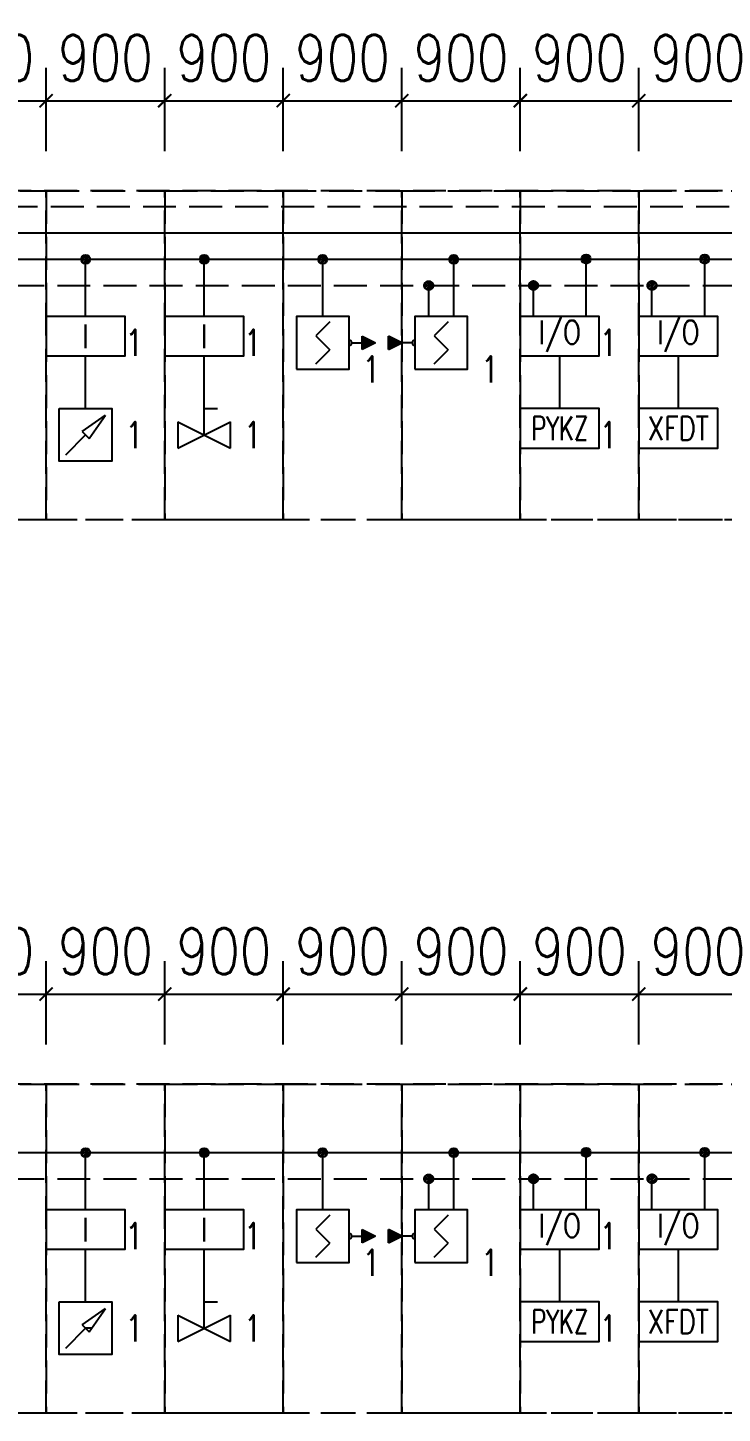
# Model space of a CAD drawing. Header units: millimetres. Extents: x -2817 to 99833, y 5022 to 48346.
# Drawn here: x 33825 to 39099, y 27990 to 38513 of the extents above; entities that cross this region are included whole.
import ezdxf

# ---------------------------------------------------------------- set-up
doc = ezdxf.new("R2010")
doc.units = ezdxf.units.MM
doc.header["$LTSCALE"] = 1000
doc.header["$PDMODE"] = 1
doc.header["$PDSIZE"] = 1
doc.linetypes.add('DASH', pattern=[0.35, 0.25, -0.1])
doc.layers.add('E-ANNO-TEXT', color=6, linetype='Continuous')
doc.layers.add('E-EQUIP', color=4, linetype='Continuous')
doc.styles.add('E-TEXT', font='romans.shx', dxfattribs={"width": 0.8, "bigfont": 'hztxt.shx'})
doc.styles.get("Standard").update_dxf_attribs({"font": 'tjromans.shx', "width": 0.8, "bigfont": 'tj-hztxt.shx'})
doc.dimstyles.get("Standard").update_dxf_attribs({"dimscale": 100, "dimtxt": 3.5, "dimasz": 1, "dimexe": 2.5, "dimexo": 3, "dimgap": 1.5, "dimtad": 1, "dimdec": 0, "dimzin": 0, "dimdsep": 46, "dimtxsty": 'Standard', "dimblk": 'ARCHTICK', "dimcen": 0.09, "dimadec": 0, "dimazin": 0, "dimtfac": 1, "dimtdec": 0, "dimtix": 1, "dimtmove": 2, "dimatfit": 3, "dimfxl": 0, "dimtolj": 1, "dimtzin": 0, "dimarcsym": 0})

# ---------------------------------------------------------------- blocks, each defined once
blk = doc.blocks.new('FA-输入模块')
blk.add_lwpolyline([(-3, 0), (3, 0), (3, 3), (-3, 3)], close=True)
at = {"color": 6, "insert": (0, 1.5), "char_height": 1.8, "width": 6, "attachment_point": 5, "line_spacing_factor": 0.6, "style": 'E-TEXT'}
blk.add_mtext('{\\W0.7;I}', dxfattribs=at)
blk = doc.blocks.new('FA-17-水流指示器')
h = blk.add_hatch()
h.set_pattern_fill('ANGLE', color=6)
h.set_pattern_definition([(0, (0, 0), (0, 6.985), [5.08, -1.905]), (90, (0, 0), (-6.985, 4e-16), [5.08, -1.905])])
h.paths.add_polyline_path([(1.5, 1.5), (-0.26, 0.26), (0.26, -0.26)])
at = {"color": 6}
for p, q in [((-0.26, 0.26), (1.5, 1.5)), ((0.26, -0.26), (1.5, 1.5)), ((-0.26, 0.26), (0.26, -0.26)), ((-1.5, -1.5), (0, 0))]:
    blk.add_line(p, q, dxfattribs=at)
blk.add_lwpolyline([(-2, 2), (2, 2), (2, -2), (-2, -2)], close=True)
for p in [(0, 2), (-2, 0), (2, 0), (0, -2)]:
    blk.add_point(p)
blk = doc.blocks.new('FA-18-信号阀')
for p, q in [((0, 0), (0, 2)), ((0, 2), (1, 2)), ((-2, -1), (2, 1)), ((-2, 1), (2, -1)), ((-2, 1), (-2, -1)), ((2, -1), (2, 1))]:
    blk.add_line(p, q)
for p in [(0, 2), (-2, 0), (2, 0)]:
    blk.add_point(p)
blk = doc.blocks.new('FA-输入输出模块')
blk.add_lwpolyline([(-3, 0), (3, 0), (3, 3), (-3, 3)], close=True)
at = {"color": 6, "insert": (0, 1.5), "char_height": 1.8, "width": 6, "attachment_point": 5, "line_spacing_factor": 0.6, "style": 'E-TEXT'}
blk.add_mtext('I/O', dxfattribs=at)
blk = doc.blocks.new('FA-21-电动排烟窗控制箱')
blk.add_lwpolyline([(-3, 0), (3, 0), (3, 3), (-3, 3)], close=True)
for p in [(0, 3), (-3, 1.5), (3, 1.5), (0, 0)]:
    blk.add_point(p)
at = {"color": 6, "insert": (0, 1.5), "char_height": 1.8, "width": 6, "attachment_point": 5, "style": 'E-TEXT'}
blk.add_mtext('\\W0.7000;PYKZ', dxfattribs=at)
blk = doc.blocks.new('FA-22-消防电梯控制箱')
blk.add_lwpolyline([(-3, 0), (3, 0), (3, 3), (-3, 3)], close=True)
for p in [(0, 3), (-3, 1.5), (3, 1.5), (0, 0)]:
    blk.add_point(p)
at = {"color": 6, "insert": (0, 1.5), "char_height": 1.8, "width": 6, "attachment_point": 5, "line_spacing_factor": 0.6, "style": 'E-TEXT'}
blk.add_mtext('XFDT', dxfattribs=at)
blk = doc.blocks.new('FA-19-智能线型红外光束感烟探测器（发射端）')
blk.add_hatch(color=256).paths.add_polyline_path([(3, 2.5), (4, 2), (3, 1.5)])
at = {"color": 6}
for p, q in [((0.53, 3.59), (-0.53, 2.53)), ((-0.53, 2.53), (0.53, 1.47)), ((-0.53, 0.41), (0.53, 1.47))]:
    blk.add_line(p, q, dxfattribs=at)
for p, q in [((3, 1.5), (3, 2.5)), ((3, 2.5), (4, 2)), ((2.2, 2), (3, 2)), ((4, 2), (3, 1.5))]:
    blk.add_line(p, q)
blk.add_lwpolyline([(-2, 0), (2, 0), (2, 4), (-2, 4)], close=True)
blk.add_arc((2, 2), 0.2, 270, 90)
for p in [(0, 4), (-2, 2), (4, 2), (0, 0)]:
    blk.add_point(p)
blk = doc.blocks.new('FA-20-智能线型红外光束感烟探测器（接收端）')
blk.add_hatch(color=256).paths.add_polyline_path([(-4, 1.5), (-3, 2), (-4, 2.5)])
at = {"color": 6}
for p, q in [((0.53, 3.59), (-0.53, 2.53)), ((-0.53, 2.53), (0.53, 1.47)), ((-0.53, 0.41), (0.53, 1.47))]:
    blk.add_line(p, q, dxfattribs=at)
for p, q in [((-4, 1.5), (-4, 2.5)), ((-3, 2), (-4, 2.5)), ((-4, 1.5), (-3, 2)), ((-2.2, 2), (-3, 2))]:
    blk.add_line(p, q)
blk.add_lwpolyline([(-2, 0), (2, 0), (2, 4), (-2, 4)], close=True)
blk.add_arc((-2, 2), 0.2, 90, 270)
for p in [(0, 4), (0, 4), (-4, 2), (-2, 2), (2, 2), (2, 2), (0, 0), (0, 0)]:
    blk.add_point(p)
blk = doc.blocks.new('_ArchTick')
at = {"color": 0, "linetype": 'ByBlock', "const_width": 0.15}
blk.add_lwpolyline([(-0.5, -0.5), (0.5, 0.5)], dxfattribs=at)
blk = doc.blocks.new('*D102')
at = {"layer": 'Defpoints', "color": 0, "transparency": 16777216}
for p in [(33965, 31174), (33065, 30490), (33965, 30490)]:
    blk.add_point(p, dxfattribs=at)
at = {"layer": 'E-EQUIP', "color": 0, "linetype": 'Continuous', "lineweight": -2, "transparency": 16777216}
for p, q in [((33065, 30790), (33065, 31424)), ((33965, 30790), (33965, 31424)), ((33065, 31174), (33965, 31174))]:
    blk.add_line(p, q, dxfattribs=at)
at = {"layer": 'E-EQUIP', "color": 0, "lineweight": -2, "transparency": 16777216, "xscale": 100, "yscale": 100, "zscale": 100, "rotation": 180}
blk.add_blockref('_ArchTick', (33065, 31174), dxfattribs=at)
at = {"layer": 'E-EQUIP', "color": 0, "lineweight": -2, "transparency": 16777216, "xscale": 100, "yscale": 100, "zscale": 100}
blk.add_blockref('_ArchTick', (33965, 31174), dxfattribs=at)
at = {"layer": 'E-EQUIP', "transparency": 16777216, "insert": (33515, 31499), "char_height": 350, "attachment_point": 5}
blk.add_mtext('\\A1;900', dxfattribs=at)
blk = doc.blocks.new('*D103')
at = {"layer": 'Defpoints', "color": 0, "transparency": 16777216}
for p in [(34865, 31174), (33965, 30490), (34865, 30490)]:
    blk.add_point(p, dxfattribs=at)
at = {"layer": 'E-EQUIP', "color": 0, "linetype": 'Continuous', "lineweight": -2, "transparency": 16777216}
for p, q in [((33965, 30790), (33965, 31424)), ((34865, 30790), (34865, 31424)), ((33965, 31174), (34865, 31174))]:
    blk.add_line(p, q, dxfattribs=at)
at = {"layer": 'E-EQUIP', "color": 0, "lineweight": -2, "transparency": 16777216, "xscale": 100, "yscale": 100, "zscale": 100, "rotation": 180}
blk.add_blockref('_ArchTick', (33965, 31174), dxfattribs=at)
at = {"layer": 'E-EQUIP', "color": 0, "lineweight": -2, "transparency": 16777216, "xscale": 100, "yscale": 100, "zscale": 100}
blk.add_blockref('_ArchTick', (34865, 31174), dxfattribs=at)
at = {"layer": 'E-EQUIP', "transparency": 16777216, "insert": (34415, 31499), "char_height": 350, "attachment_point": 5}
blk.add_mtext('\\A1;900', dxfattribs=at)
blk = doc.blocks.new('*D104')
at = {"layer": 'Defpoints', "color": 0, "transparency": 16777216}
for p in [(35765, 31174), (34865, 30490), (35765, 30490)]:
    blk.add_point(p, dxfattribs=at)
at = {"layer": 'E-EQUIP', "color": 0, "linetype": 'Continuous', "lineweight": -2, "transparency": 16777216}
for p, q in [((34865, 30790), (34865, 31424)), ((35765, 30790), (35765, 31424)), ((34865, 31174), (35765, 31174))]:
    blk.add_line(p, q, dxfattribs=at)
at = {"layer": 'E-EQUIP', "color": 0, "lineweight": -2, "transparency": 16777216, "xscale": 100, "yscale": 100, "zscale": 100, "rotation": 180}
blk.add_blockref('_ArchTick', (34865, 31174), dxfattribs=at)
at = {"layer": 'E-EQUIP', "color": 0, "lineweight": -2, "transparency": 16777216, "xscale": 100, "yscale": 100, "zscale": 100}
blk.add_blockref('_ArchTick', (35765, 31174), dxfattribs=at)
at = {"layer": 'E-EQUIP', "transparency": 16777216, "insert": (35315, 31499), "char_height": 350, "attachment_point": 5}
blk.add_mtext('\\A1;900', dxfattribs=at)
blk = doc.blocks.new('*D105')
at = {"layer": 'Defpoints', "color": 0, "transparency": 16777216}
for p in [(36665, 31174), (35765, 30490), (36665, 30490)]:
    blk.add_point(p, dxfattribs=at)
at = {"layer": 'E-EQUIP', "color": 0, "linetype": 'Continuous', "lineweight": -2, "transparency": 16777216}
for p, q in [((35765, 30790), (35765, 31424)), ((36665, 30790), (36665, 31424)), ((35765, 31174), (36665, 31174))]:
    blk.add_line(p, q, dxfattribs=at)
at = {"layer": 'E-EQUIP', "color": 0, "lineweight": -2, "transparency": 16777216, "xscale": 100, "yscale": 100, "zscale": 100, "rotation": 180}
blk.add_blockref('_ArchTick', (35765, 31174), dxfattribs=at)
at = {"layer": 'E-EQUIP', "color": 0, "lineweight": -2, "transparency": 16777216, "xscale": 100, "yscale": 100, "zscale": 100}
blk.add_blockref('_ArchTick', (36665, 31174), dxfattribs=at)
at = {"layer": 'E-EQUIP', "transparency": 16777216, "insert": (36215, 31499), "char_height": 350, "attachment_point": 5}
blk.add_mtext('\\A1;900', dxfattribs=at)
blk = doc.blocks.new('*D106')
at = {"layer": 'Defpoints', "color": 0, "transparency": 16777216}
for p in [(37565, 31174), (36665, 30490), (37565, 30490)]:
    blk.add_point(p, dxfattribs=at)
at = {"layer": 'E-EQUIP', "color": 0, "linetype": 'Continuous', "lineweight": -2, "transparency": 16777216}
for p, q in [((36665, 30790), (36665, 31424)), ((37565, 30790), (37565, 31424)), ((36665, 31174), (37565, 31174))]:
    blk.add_line(p, q, dxfattribs=at)
at = {"layer": 'E-EQUIP', "color": 0, "lineweight": -2, "transparency": 16777216, "xscale": 100, "yscale": 100, "zscale": 100, "rotation": 180}
blk.add_blockref('_ArchTick', (36665, 31174), dxfattribs=at)
at = {"layer": 'E-EQUIP', "color": 0, "lineweight": -2, "transparency": 16777216, "xscale": 100, "yscale": 100, "zscale": 100}
blk.add_blockref('_ArchTick', (37565, 31174), dxfattribs=at)
at = {"layer": 'E-EQUIP', "transparency": 16777216, "insert": (37115, 31499), "char_height": 350, "attachment_point": 5}
blk.add_mtext('\\A1;900', dxfattribs=at)
blk = doc.blocks.new('*D66')
at = {"layer": 'Defpoints', "color": 0, "transparency": 16777216}
for p in [(-93210, 123118), (-94110, 122434), (-93210, 122434)]:
    blk.add_point(p, dxfattribs=at)
at = {"layer": 'E-EQUIP', "color": 0, "linetype": 'Continuous', "lineweight": -2, "transparency": 16777216}
for p, q in [((-94110, 122734), (-94110, 123368)), ((-93210, 122734), (-93210, 123368)), ((-94110, 123118), (-93210, 123118))]:
    blk.add_line(p, q, dxfattribs=at)
at = {"layer": 'E-EQUIP', "color": 0, "lineweight": -2, "transparency": 16777216, "xscale": 100, "yscale": 100, "zscale": 100, "rotation": 180}
blk.add_blockref('_ArchTick', (-94110, 123118), dxfattribs=at)
at = {"layer": 'E-EQUIP', "color": 0, "lineweight": -2, "transparency": 16777216, "xscale": 100, "yscale": 100, "zscale": 100}
blk.add_blockref('_ArchTick', (-93210, 123118), dxfattribs=at)
at = {"layer": 'E-EQUIP', "transparency": 16777216, "insert": (-93660, 123443), "char_height": 350, "attachment_point": 5}
blk.add_mtext('\\A1;900', dxfattribs=at)
blk = doc.blocks.new('*D67')
at = {"layer": 'Defpoints', "color": 0, "transparency": 16777216}
for p in [(-92310, 123118), (-93210, 122434), (-92310, 122434)]:
    blk.add_point(p, dxfattribs=at)
at = {"layer": 'E-EQUIP', "color": 0, "linetype": 'Continuous', "lineweight": -2, "transparency": 16777216}
for p, q in [((-93210, 122734), (-93210, 123368)), ((-92310, 122734), (-92310, 123368)), ((-93210, 123118), (-92310, 123118))]:
    blk.add_line(p, q, dxfattribs=at)
at = {"layer": 'E-EQUIP', "color": 0, "lineweight": -2, "transparency": 16777216, "xscale": 100, "yscale": 100, "zscale": 100, "rotation": 180}
blk.add_blockref('_ArchTick', (-93210, 123118), dxfattribs=at)
at = {"layer": 'E-EQUIP', "color": 0, "lineweight": -2, "transparency": 16777216, "xscale": 100, "yscale": 100, "zscale": 100}
blk.add_blockref('_ArchTick', (-92310, 123118), dxfattribs=at)
at = {"layer": 'E-EQUIP', "transparency": 16777216, "insert": (-92760, 123443), "char_height": 350, "attachment_point": 5}
blk.add_mtext('\\A1;900', dxfattribs=at)
blk = doc.blocks.new('*D129')
at = {"layer": 'Defpoints', "color": 0, "transparency": 16777216}
for p in [(33965, 37959), (33065, 37275), (33965, 37275)]:
    blk.add_point(p, dxfattribs=at)
at = {"layer": 'E-EQUIP', "color": 0, "linetype": 'Continuous', "lineweight": -2, "transparency": 16777216}
for p, q in [((33065, 37575), (33065, 38209)), ((33965, 37575), (33965, 38209)), ((33065, 37959), (33965, 37959))]:
    blk.add_line(p, q, dxfattribs=at)
at = {"layer": 'E-EQUIP', "color": 0, "lineweight": -2, "transparency": 16777216, "xscale": 100, "yscale": 100, "zscale": 100, "rotation": 180}
blk.add_blockref('_ArchTick', (33065, 37959), dxfattribs=at)
at = {"layer": 'E-EQUIP', "color": 0, "lineweight": -2, "transparency": 16777216, "xscale": 100, "yscale": 100, "zscale": 100}
blk.add_blockref('_ArchTick', (33965, 37959), dxfattribs=at)
at = {"layer": 'E-EQUIP', "transparency": 16777216, "insert": (33515, 38284), "char_height": 350, "attachment_point": 5}
blk.add_mtext('\\A1;900', dxfattribs=at)
blk = doc.blocks.new('*D130')
at = {"layer": 'Defpoints', "color": 0, "transparency": 16777216}
for p in [(34865, 37959), (33965, 37275), (34865, 37275)]:
    blk.add_point(p, dxfattribs=at)
at = {"layer": 'E-EQUIP', "color": 0, "linetype": 'Continuous', "lineweight": -2, "transparency": 16777216}
for p, q in [((33965, 37575), (33965, 38209)), ((34865, 37575), (34865, 38209)), ((33965, 37959), (34865, 37959))]:
    blk.add_line(p, q, dxfattribs=at)
at = {"layer": 'E-EQUIP', "color": 0, "lineweight": -2, "transparency": 16777216, "xscale": 100, "yscale": 100, "zscale": 100, "rotation": 180}
blk.add_blockref('_ArchTick', (33965, 37959), dxfattribs=at)
at = {"layer": 'E-EQUIP', "color": 0, "lineweight": -2, "transparency": 16777216, "xscale": 100, "yscale": 100, "zscale": 100}
blk.add_blockref('_ArchTick', (34865, 37959), dxfattribs=at)
at = {"layer": 'E-EQUIP', "transparency": 16777216, "insert": (34415, 38284), "char_height": 350, "attachment_point": 5}
blk.add_mtext('\\A1;900', dxfattribs=at)
blk = doc.blocks.new('*D131')
at = {"layer": 'Defpoints', "color": 0, "transparency": 16777216}
for p in [(35765, 37959), (34865, 37275), (35765, 37275)]:
    blk.add_point(p, dxfattribs=at)
at = {"layer": 'E-EQUIP', "color": 0, "linetype": 'Continuous', "lineweight": -2, "transparency": 16777216}
for p, q in [((34865, 37575), (34865, 38209)), ((35765, 37575), (35765, 38209)), ((34865, 37959), (35765, 37959))]:
    blk.add_line(p, q, dxfattribs=at)
at = {"layer": 'E-EQUIP', "color": 0, "lineweight": -2, "transparency": 16777216, "xscale": 100, "yscale": 100, "zscale": 100, "rotation": 180}
blk.add_blockref('_ArchTick', (34865, 37959), dxfattribs=at)
at = {"layer": 'E-EQUIP', "color": 0, "lineweight": -2, "transparency": 16777216, "xscale": 100, "yscale": 100, "zscale": 100}
blk.add_blockref('_ArchTick', (35765, 37959), dxfattribs=at)
at = {"layer": 'E-EQUIP', "transparency": 16777216, "insert": (35315, 38284), "char_height": 350, "attachment_point": 5}
blk.add_mtext('\\A1;900', dxfattribs=at)
blk = doc.blocks.new('*D132')
at = {"layer": 'Defpoints', "color": 0, "transparency": 16777216}
for p in [(36665, 37959), (35765, 37275), (36665, 37275)]:
    blk.add_point(p, dxfattribs=at)
at = {"layer": 'E-EQUIP', "color": 0, "linetype": 'Continuous', "lineweight": -2, "transparency": 16777216}
for p, q in [((35765, 37575), (35765, 38209)), ((36665, 37575), (36665, 38209)), ((35765, 37959), (36665, 37959))]:
    blk.add_line(p, q, dxfattribs=at)
at = {"layer": 'E-EQUIP', "color": 0, "lineweight": -2, "transparency": 16777216, "xscale": 100, "yscale": 100, "zscale": 100, "rotation": 180}
blk.add_blockref('_ArchTick', (35765, 37959), dxfattribs=at)
at = {"layer": 'E-EQUIP', "color": 0, "lineweight": -2, "transparency": 16777216, "xscale": 100, "yscale": 100, "zscale": 100}
blk.add_blockref('_ArchTick', (36665, 37959), dxfattribs=at)
at = {"layer": 'E-EQUIP', "transparency": 16777216, "insert": (36215, 38284), "char_height": 350, "attachment_point": 5}
blk.add_mtext('\\A1;900', dxfattribs=at)
blk = doc.blocks.new('*D133')
at = {"layer": 'Defpoints', "color": 0, "transparency": 16777216}
for p in [(37565, 37959), (36665, 37275), (37565, 37275)]:
    blk.add_point(p, dxfattribs=at)
at = {"layer": 'E-EQUIP', "color": 0, "linetype": 'Continuous', "lineweight": -2, "transparency": 16777216}
for p, q in [((36665, 37575), (36665, 38209)), ((37565, 37575), (37565, 38209)), ((36665, 37959), (37565, 37959))]:
    blk.add_line(p, q, dxfattribs=at)
at = {"layer": 'E-EQUIP', "color": 0, "lineweight": -2, "transparency": 16777216, "xscale": 100, "yscale": 100, "zscale": 100, "rotation": 180}
blk.add_blockref('_ArchTick', (36665, 37959), dxfattribs=at)
at = {"layer": 'E-EQUIP', "color": 0, "lineweight": -2, "transparency": 16777216, "xscale": 100, "yscale": 100, "zscale": 100}
blk.add_blockref('_ArchTick', (37565, 37959), dxfattribs=at)
at = {"layer": 'E-EQUIP', "transparency": 16777216, "insert": (37115, 38284), "char_height": 350, "attachment_point": 5}
blk.add_mtext('\\A1;900', dxfattribs=at)
blk = doc.blocks.new('*D134')
at = {"layer": 'Defpoints', "color": 0, "transparency": 16777216}
for p in [(38465, 37959), (37565, 37275), (38465, 37275)]:
    blk.add_point(p, dxfattribs=at)
at = {"layer": 'E-EQUIP', "color": 0, "linetype": 'Continuous', "lineweight": -2, "transparency": 16777216}
for p, q in [((37565, 37575), (37565, 38209)), ((38465, 37575), (38465, 38209)), ((37565, 37959), (38465, 37959))]:
    blk.add_line(p, q, dxfattribs=at)
at = {"layer": 'E-EQUIP', "color": 0, "lineweight": -2, "transparency": 16777216, "xscale": 100, "yscale": 100, "zscale": 100, "rotation": 180}
blk.add_blockref('_ArchTick', (37565, 37959), dxfattribs=at)
at = {"layer": 'E-EQUIP', "color": 0, "lineweight": -2, "transparency": 16777216, "xscale": 100, "yscale": 100, "zscale": 100}
blk.add_blockref('_ArchTick', (38465, 37959), dxfattribs=at)
at = {"layer": 'E-EQUIP', "transparency": 16777216, "insert": (38015, 38284), "char_height": 350, "attachment_point": 5}
blk.add_mtext('\\A1;900', dxfattribs=at)
blk = doc.blocks.new('*D135')
at = {"layer": 'Defpoints', "color": 0, "transparency": 16777216}
for p in [(39365, 37959), (38465, 37275), (39365, 37275)]:
    blk.add_point(p, dxfattribs=at)
at = {"layer": 'E-EQUIP', "color": 0, "linetype": 'Continuous', "lineweight": -2, "transparency": 16777216}
for p, q in [((38465, 37575), (38465, 38209)), ((39365, 37575), (39365, 38209)), ((38465, 37959), (39365, 37959))]:
    blk.add_line(p, q, dxfattribs=at)
at = {"layer": 'E-EQUIP', "color": 0, "lineweight": -2, "transparency": 16777216, "xscale": 100, "yscale": 100, "zscale": 100, "rotation": 180}
blk.add_blockref('_ArchTick', (38465, 37959), dxfattribs=at)
at = {"layer": 'E-EQUIP', "color": 0, "lineweight": -2, "transparency": 16777216, "xscale": 100, "yscale": 100, "zscale": 100}
blk.add_blockref('_ArchTick', (39365, 37959), dxfattribs=at)
at = {"layer": 'E-EQUIP', "transparency": 16777216, "insert": (38915, 38284), "char_height": 350, "attachment_point": 5}
blk.add_mtext('\\A1;900', dxfattribs=at)

msp = doc.modelspace()

# ---------------------------------------------------------------- hatches: boundary and pattern name
at = {"layer": 'E-ANNO-TEXT'}
h = msp.add_hatch(dxfattribs=at)
h.set_pattern_fill('ANSI31', color=11, scale=100, style=0)
h.set_pattern_definition([(45, (-347187.786, -183855.909), (-8.83883476, 8.83883476), [])])
h.paths.add_polyline_path([(34299.3, 36755.3, 1), (34230.8, 36755.3, 1)])
h = msp.add_hatch(dxfattribs=at)
h.set_pattern_fill('ANSI31', color=11, scale=100, style=0)
h.set_pattern_definition([(45, (-346287.786, -183855.909), (-8.83883476, 8.83883476), [])])
h.paths.add_polyline_path([(35199.3, 36755.3, 1), (35130.8, 36755.3, 1)])
h = msp.add_hatch(dxfattribs=at)
h.set_pattern_fill('ANSI31', color=11, scale=100, style=0)
h.set_pattern_definition([(45, (-345387.786, -183855.909), (-8.83883476, 8.83883476), [])])
h.paths.add_polyline_path([(36099.3, 36755.3, 1), (36030.8, 36755.3, 1)])
h = msp.add_hatch(dxfattribs=at)
h.set_pattern_fill('ANSI31', color=11, scale=100, style=0)
h.set_pattern_definition([(45, (-344582.874, -183855.909), (-8.83883476, 8.83883476), [])])
h.paths.add_polyline_path([(37025.9, 36755.3, -1), (37094.4, 36755.3, -1)])
h = msp.add_hatch(dxfattribs=at)
h.set_pattern_fill('ANSI31', color=11, scale=100, style=0)
h.set_pattern_definition([(45, (-343387.786, -183855.553), (-8.83883476, 8.83883476), [])])
h.paths.add_polyline_path([(38099.3, 36755.6, 1), (38030.8, 36755.6, 1)])
h = msp.add_hatch(dxfattribs=at)
h.set_pattern_fill('ANSI31', color=11, scale=100, style=0)
h.set_pattern_definition([(45, (-342487.786, -183855.553), (-8.83883476, 8.83883476), [])])
h.paths.add_polyline_path([(38999.3, 36755.6, 1), (38930.8, 36755.6, 1)])
at = {"layer": 'E-ANNO-TEXT', "linetype": 'DASH', "ltscale": 500}
h = msp.add_hatch(dxfattribs=at)
h.set_pattern_fill('ANSI31', color=2, scale=100, style=0)
h.set_pattern_definition([(45, (-344582.874, -184055.91), (-8.83883476, 8.83883476), [])])
h.paths.add_polyline_path([(36904.2, 36555.3, 1), (36835.7, 36555.3, 1)])
at = {"layer": 'E-ANNO-TEXT', "linetype": 'DASH'}
h = msp.add_hatch(dxfattribs=at)
h.set_pattern_fill('ANSI31', color=2, scale=100, style=0)
h.set_pattern_definition([(45, (-343787.786, -184055.55), (-8.83883476, 8.83883476), [])])
h.paths.add_polyline_path([(37699.3, 36555.6, 1), (37630.8, 36555.6, 1)])
h = msp.add_hatch(dxfattribs=at)
h.set_pattern_fill('ANSI31', color=2, scale=100, style=0)
h.set_pattern_definition([(45, (-342887.786, -184055.55), (-8.83883476, 8.83883476), [])])
h.paths.add_polyline_path([(38599.3, 36555.6, 1), (38530.8, 36555.6, 1)])
at = {"layer": 'E-ANNO-TEXT'}
h = msp.add_hatch(dxfattribs=at)
h.set_pattern_fill('ANSI31', color=11, scale=100, style=0)
h.set_pattern_definition([(45, (-347187.786, -190640.802), (-8.83883476, 8.83883476), [])])
h.paths.add_polyline_path([(34299.3, 29970.4, 1), (34230.8, 29970.4, 1)])
h = msp.add_hatch(dxfattribs=at)
h.set_pattern_fill('ANSI31', color=11, scale=100, style=0)
h.set_pattern_definition([(45, (-346287.786, -190640.802), (-8.83883476, 8.83883476), [])])
h.paths.add_polyline_path([(35199.3, 29970.4, 1), (35130.8, 29970.4, 1)])
h = msp.add_hatch(dxfattribs=at)
h.set_pattern_fill('ANSI31', color=11, scale=100, style=0)
h.set_pattern_definition([(45, (-345387.786, -190640.802), (-8.83883476, 8.83883476), [])])
h.paths.add_polyline_path([(36099.3, 29970.4, 1), (36030.8, 29970.4, 1)])
h = msp.add_hatch(dxfattribs=at)
h.set_pattern_fill('ANSI31', color=11, scale=100, style=0)
h.set_pattern_definition([(45, (-344582.874, -190640.802), (-8.83883476, 8.83883476), [])])
h.paths.add_polyline_path([(37025.9, 29970.4, -1), (37094.4, 29970.4, -1)])
h = msp.add_hatch(dxfattribs=at)
h.set_pattern_fill('ANSI31', color=11, scale=100, style=0)
h.set_pattern_definition([(45, (-343387.786, -190640.446), (-8.83883476, 8.83883476), [])])
h.paths.add_polyline_path([(38099.3, 29970.7, 1), (38030.8, 29970.7, 1)])
h = msp.add_hatch(dxfattribs=at)
h.set_pattern_fill('ANSI31', color=11, scale=100, style=0)
h.set_pattern_definition([(45, (-342487.786, -190640.446), (-8.83883476, 8.83883476), [])])
h.paths.add_polyline_path([(38999.3, 29970.7, 1), (38930.8, 29970.7, 1)])
at = {"layer": 'E-ANNO-TEXT', "linetype": 'DASH', "ltscale": 500}
h = msp.add_hatch(dxfattribs=at)
h.set_pattern_fill('ANSI31', color=2, scale=100, style=0)
h.set_pattern_definition([(45, (-344582.874, -190840.802), (-8.83883476, 8.83883476), [])])
h.paths.add_polyline_path([(36904.2, 29770.4, 1), (36835.7, 29770.4, 1)])
at = {"layer": 'E-ANNO-TEXT', "linetype": 'DASH'}
h = msp.add_hatch(dxfattribs=at)
h.set_pattern_fill('ANSI31', color=2, scale=100, style=0)
h.set_pattern_definition([(45, (-343787.786, -190840.443), (-8.83883476, 8.83883476), [])])
h.paths.add_polyline_path([(37699.3, 29770.7, 1), (37630.8, 29770.7, 1)])
h = msp.add_hatch(dxfattribs=at)
h.set_pattern_fill('ANSI31', color=2, scale=100, style=0)
h.set_pattern_definition([(45, (-342887.786, -190840.443), (-8.83883476, 8.83883476), [])])
h.paths.add_polyline_path([(38599.3, 29770.7, 1), (38530.8, 29770.7, 1)])

# ---------------------------------------------------------------- linework, layer by layer
at = {"layer": 'Defpoints', "color": 8, "linetype": 'DASH'}
for points in [[(33065, 37274.8), (33965, 37274.8), (33965, 34774.8), (33065, 34774.8)], [(33965, 37274.8), (34865, 37274.8), (34865, 34774.8), (33965, 34774.8)], [(34865, 37274.8), (35765, 37274.8), (35765, 34774.8), (34865, 34774.8)], [(35765, 37274.8), (36665, 37274.8), (36665, 34774.8), (35765, 34774.8)], [(36665, 37274.8), (37565, 37274.8), (37565, 34774.8), (36665, 34774.8)], [(37565, 37274.8), (38465, 37274.8), (38465, 34774.8), (37565, 34774.8)], [(38465, 37274.8), (39365, 37274.8), (39365, 34774.8), (38465, 34774.8)], [(33065, 30489.9), (33965, 30489.9), (33965, 27989.9), (33065, 27989.9)], [(33965, 30489.9), (34865, 30489.9), (34865, 27989.9), (33965, 27989.9)], [(34865, 30489.9), (35765, 30489.9), (35765, 27989.9), (34865, 27989.9)], [(35765, 30489.9), (36665, 30489.9), (36665, 27989.9), (35765, 27989.9)], [(36665, 30489.9), (37565, 30489.9), (37565, 27989.9), (36665, 27989.9)], [(37565, 30489.9), (38465, 30489.9), (38465, 27989.9), (37565, 27989.9)], [(38465, 30489.9), (39365, 30489.9), (39365, 27989.9), (38465, 27989.9)]]:
    msp.add_lwpolyline(points, close=True, dxfattribs=at)
at = {"layer": 'E-ANNO-TEXT', "color": 8, "linetype": 'DASH'}
for p, q in [((59750.7, 37274.8), (14656.2, 37274.8)), ((59750.7, 34774.8), (14656.2, 34774.8)), ((59750.7, 30489.9), (15215.2, 30489.9)), ((59750.7, 27989.9), (15215.2, 27989.9))]:
    msp.add_line(p, q, dxfattribs=at)
at = {"layer": 'E-ANNO-TEXT', "color": 2, "linetype": 'DASH'}
for p, q in [((19650.4, 37155.6), (54093.5, 37155.6)), ((20050.4, 36555.6), (54093.5, 36555.6)), ((36869.9, 36320.1), (36869.9, 36555.3)), ((37665, 36320.5), (37665, 36555.6)), ((38565, 36320.5), (38565, 36555.6)), ((20050.4, 29770.7), (53565, 29770.7)), ((36869.9, 29535.2), (36869.9, 29770.4)), ((37665, 29535.6), (37665, 29770.7)), ((38565, 29535.6), (38565, 29770.7))]:
    msp.add_line(p, q, dxfattribs=at)
at = {"layer": 'E-ANNO-TEXT', "color": 11}
for p, q in [((19850.4, 36955.6), (53893.5, 36955.6)), ((20050.4, 36755.6), (53893.5, 36755.6)), ((34265, 36320.1), (34265, 36755.3)), ((35165, 36320.1), (35165, 36755.3)), ((36065, 36320.1), (36065, 36755.3)), ((37060.1, 36320.1), (37060.1, 36755.3)), ((38065, 36320.5), (38065, 36755.6)), ((38965, 36320.5), (38965, 36755.6)), ((34265, 35620.5), (34265, 36020.5)), ((35165, 35620.5), (35165, 36020.5)), ((37865, 35620.5), (37865, 36020.5)), ((38765, 35620.5), (38765, 36020.5)), ((20050.4, 29970.7), (53565, 29970.7)), ((34265, 29535.2), (34265, 29970.4)), ((35165, 29535.2), (35165, 29970.4)), ((36065, 29535.2), (36065, 29970.4)), ((37060.1, 29535.2), (37060.1, 29970.4)), ((38065, 29535.6), (38065, 29970.7)), ((38965, 29535.6), (38965, 29970.7)), ((34265, 28835.6), (34265, 29235.6)), ((35165, 28835.6), (35165, 29235.6)), ((37865, 28835.6), (37865, 29235.6)), ((38765, 28835.6), (38765, 29235.6))]:
    msp.add_line(p, q, dxfattribs=at)
for centre in [(34265, 36755.3), (35165, 36755.3), (36065, 36755.3), (37060.1, 36755.3), (38065, 36755.6), (38965, 36755.6), (34265, 29970.4), (35165, 29970.4), (36065, 29970.4), (37060.1, 29970.4), (38065, 29970.7), (38965, 29970.7)]:
    msp.add_circle(centre, 34.3, dxfattribs=at)
at = {"layer": 'E-ANNO-TEXT', "color": 2, "linetype": 'DASH', "ltscale": 500}
for centre in [(36869.9, 36555.3), (36869.9, 29770.4)]:
    msp.add_circle(centre, 34.3, dxfattribs=at)
at = {"layer": 'E-ANNO-TEXT', "color": 2, "linetype": 'DASH'}
for centre in [(37665, 36555.6), (38565, 36555.6), (37665, 29770.7), (38565, 29770.7)]:
    msp.add_circle(centre, 34.3, dxfattribs=at)

# ---------------------------------------------------------------- block references
at = {"layer": 'E-EQUIP', "xscale": 100, "yscale": 100, "zscale": 100}
for name, p in [('FA-输入模块', (34265, 36020.5)), ('FA-输入模块', (35165, 36020.5)), ('FA-19-智能线型红外光束感烟探测器（发射端）', (36065, 35920.1)), ('FA-20-智能线型红外光束感烟探测器（接收端）', (36965, 35920.1)), ('FA-输入输出模块', (37865, 36020.5)), ('FA-输入输出模块', (38765, 36020.5)), ('FA-17-水流指示器', (34265, 35420.5)), ('FA-18-信号阀', (35165, 35420.5)), ('FA-21-电动排烟窗控制箱', (37865, 35320.5)), ('FA-22-消防电梯控制箱', (38765, 35320.5)), ('FA-输入模块', (34265, 29235.6)), ('FA-输入模块', (35165, 29235.6)), ('FA-19-智能线型红外光束感烟探测器（发射端）', (36065, 29135.2)), ('FA-20-智能线型红外光束感烟探测器（接收端）', (36965, 29135.2)), ('FA-输入输出模块', (37865, 29235.6)), ('FA-输入输出模块', (38765, 29235.6)), ('FA-17-水流指示器', (34265, 28635.6)), ('FA-18-信号阀', (35165, 28635.6)), ('FA-21-电动排烟窗控制箱', (37865, 28535.6)), ('FA-22-消防电梯控制箱', (38765, 28535.6))]:
    msp.add_blockref(name, p, dxfattribs=at)

# ---------------------------------------------------------------- texts
at = {"layer": 'E-ANNO-TEXT', "color": 6, "style": 'E-TEXT', "width": 0.8}
for p in [(34565, 36020.5), (35465, 36020.5), (38165, 36020.5), (36365, 35818.3), (37265, 35818.3), (34565, 35320.5), (35465, 35320.5), (38165, 35320.5), (34565, 29235.6), (35465, 29235.6), (38165, 29235.6), (36365, 29033.4), (37265, 29033.4), (34565, 28535.6), (35465, 28535.6), (38165, 28535.6)]:
    msp.add_text('1', height=200, rotation=0, dxfattribs=at).set_placement(p)

# ---------------------------------------------------------------- dimensions: what is measured, and where the dimension line sits
at = {"layer": 'E-EQUIP'}
for base, p1, p2, picture, middle in [((33965, 37958.8), (33065, 37274.8), (33965, 37274.8), '*D129', (33515, 38283.8)), ((34865, 37958.8), (33965, 37274.8), (34865, 37274.8), '*D130', (34415, 38283.8)), ((35765, 37958.8), (34865, 37274.8), (35765, 37274.8), '*D131', (35315, 38283.8)), ((36665, 37958.8), (35765, 37274.8), (36665, 37274.8), '*D132', (36215, 38283.8)), ((37565, 37958.8), (36665, 37274.8), (37565, 37274.8), '*D133', (37115, 38283.8)), ((38465, 37958.8), (37565, 37274.8), (38465, 37274.8), '*D134', (38015, 38283.8)), ((39365, 37958.8), (38465, 37274.8), (39365, 37274.8), '*D135', (38915, 38283.8)), ((33965, 31173.9), (33065, 30489.9), (33965, 30489.9), '*D102', (33515, 31498.9)), ((34865, 31173.9), (33965, 30489.9), (34865, 30489.9), '*D103', (34415, 31498.9)), ((35765, 31173.9), (34865, 30489.9), (35765, 30489.9), '*D104', (35315, 31498.9)), ((36665, 31173.9), (35765, 30489.9), (36665, 30489.9), '*D105', (36215, 31498.9)), ((37565, 31173.9), (36665, 30489.9), (37565, 30489.9), '*D106', (37115, 31498.9))]:
    dim = msp.add_linear_dim(base=base, p1=p1, p2=p2, dimstyle='Standard', override={"dimclrt": 256, "dimfxl": 250, "dimtfillclr": 256}, dxfattribs=at)
    dim.commit()
    dim.dimension.update_dxf_attribs({"geometry": picture, "text_midpoint": middle})
for base, p1, p2, picture, middle in [((38465, 31173.9), (37565, 30489.9), (38465, 30489.9), '*D66', (38015, 31498.9)), ((39365, 31173.9), (38465, 30489.9), (39365, 30489.9), '*D67', (38915, 31498.9))]:
    dim = msp.add_linear_dim(base=base, p1=p1, p2=p2, dimstyle='Standard', override={"dimclrt": 256, "dimfxl": 250, "dimtfillclr": 256}, dxfattribs=at)
    dim.commit()
    dim.dimension.update_dxf_attribs({"geometry": picture, "text_midpoint": middle, "insert": (131675, -91944.2)})

doc.saveas('drawing.dxf')
